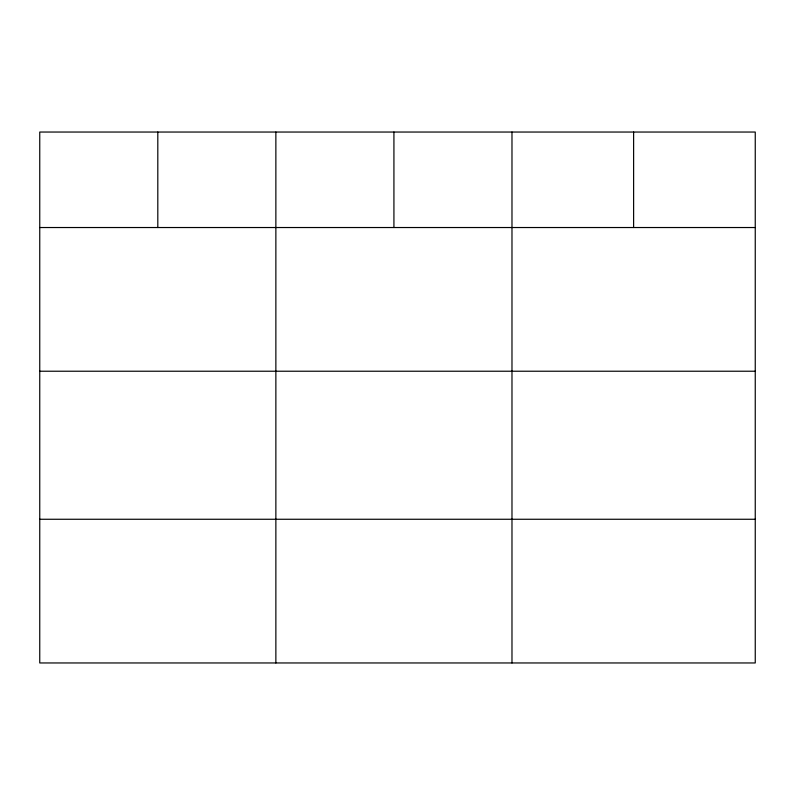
<?xml version="1.0" encoding="UTF-8"?>
<svg xmlns="http://www.w3.org/2000/svg" width="795" height="795" viewBox="0 0 795 795"><rect width="100%" height="100%" fill="white"/><g stroke="black" fill="none" stroke-linecap="round" stroke-linejoin="round"><path stroke-width="1.19" d="M755.25 227.529L755.25 662.96L39.75 662.96L39.75 132.04L755.25 132.04L755.25 227.529L39.75 227.529M39.75 371.225L755.25 371.225M39.75 519.264L755.25 519.264M633.615 132.04L633.615 227.529M511.98 132.04L511.98 662.96M393.923 132.04L393.923 227.529M275.865 132.04L275.865 662.96M157.808 132.04L157.808 227.529"/></g></svg>
